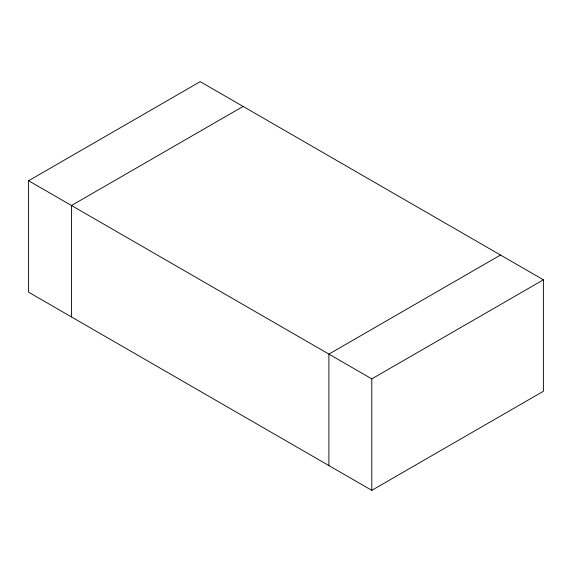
<?xml version="1.0" encoding="UTF-8"?>
<svg xmlns="http://www.w3.org/2000/svg" width="572" height="572" viewBox="0 0 572 572"><rect width="100%" height="100%" fill="white"/><g stroke="black" fill="none" stroke-linecap="round" stroke-linejoin="round"><path stroke-width="0.86" d="M28.6 180.738L200.2 81.66L543.4 279.808L543.4 391.262L371.8 490.34L28.6 292.192L28.6 180.738L371.8 378.878L543.4 279.808M243.1 106.428L71.5 205.505L71.5 316.959M500.5 255.04L328.9 354.111L328.9 465.572M371.8 378.878L371.8 490.34"/></g></svg>
